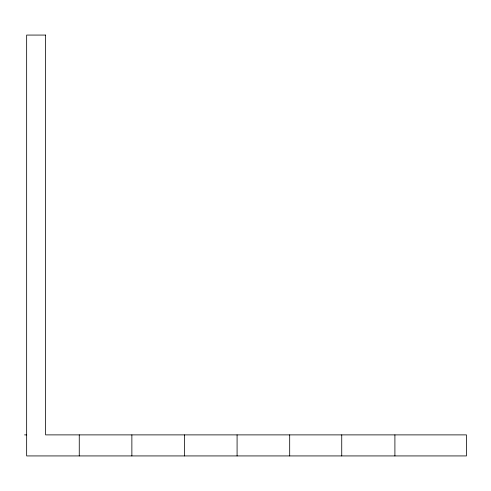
<?xml version="1.0" encoding="UTF-8"?>
<svg xmlns="http://www.w3.org/2000/svg" width="491" height="491" viewBox="0 0 491 491"><rect width="100%" height="100%" fill="white"/><g stroke="black" fill="none" stroke-linecap="round" stroke-linejoin="round"><path stroke-width="0.74" d="M24.55 434.885L26.655 434.885M394.905 434.885L394.905 455.93M341.736 434.885L341.736 455.93M289.69 434.885L289.69 455.93M237.085 434.885L237.085 455.93M184.475 434.885L184.475 455.93M131.87 434.885L131.87 455.93M79.26 434.885L79.26 455.93M45.595 35.07L26.655 35.07L26.655 455.93L466.45 455.93L466.45 434.885L45.595 434.885L45.595 35.07"/></g></svg>
